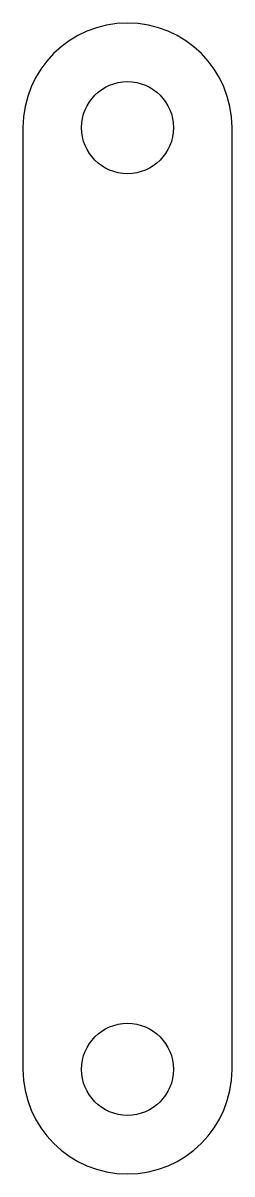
# Model space of a CAD drawing. Header units: metres. Extents: x 2271 to 2321, y -646 to -371.
import ezdxf

# ---------------------------------------------------------------- set-up
doc = ezdxf.new("R2010")
doc.units = ezdxf.units.M

msp = doc.modelspace()

# ---------------------------------------------------------------- linework, layer by layer
at = {"color": 250, "linetype": 'Continuous'}
for p, q in [((2271.41, -395.6), (2271.41, -620.6)), ((2321.41, -620.6), (2321.41, -395.6))]:
    msp.add_line(p, q, dxfattribs=at)
for centre in [(2296.41, -395.6), (2296.41, -620.6)]:
    msp.add_circle(centre, 11, dxfattribs=at)
for centre, start, end in [((2296.41, -395.6), 0, 180), ((2296.41, -620.6), 180, 0)]:
    msp.add_arc(centre, 25, start, end, dxfattribs=at)

doc.saveas('drawing.dxf')
